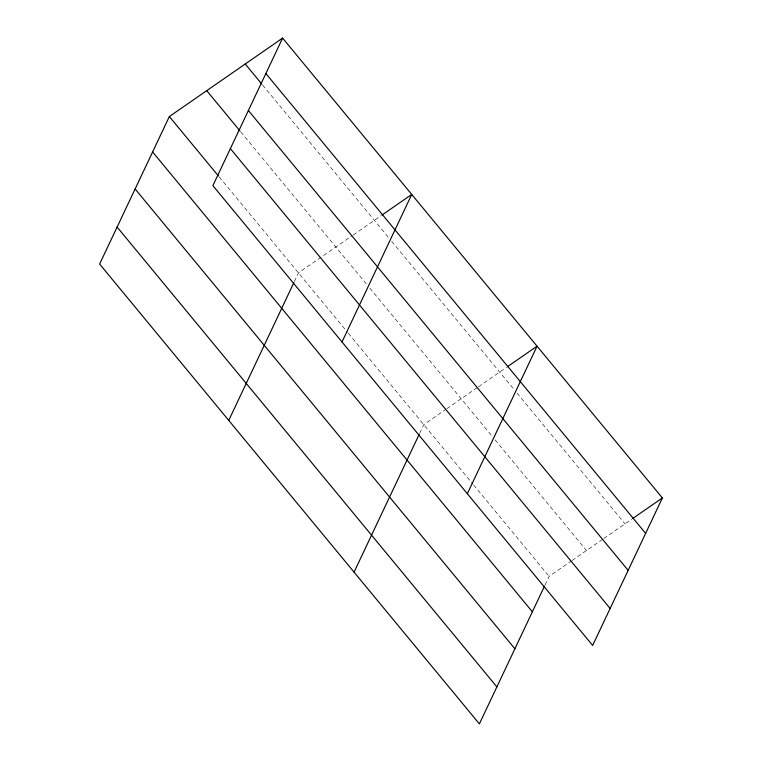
<?xml version="1.0" encoding="UTF-8"?>
<svg xmlns="http://www.w3.org/2000/svg" width="762" height="762" viewBox="0 0 762 762"><rect width="100%" height="100%" fill="white"/><g stroke="black" fill="none" stroke-linecap="round" stroke-linejoin="round"><path stroke-width="0.57" stroke-dasharray="3.81 2.86" d="M294.408 281.483L298.466 272.891L352.215 235.668M419.729 433.226L423.786 424.644L445.837 409.375M545.049 584.978L549.116 576.386L571.157 561.127M353.177 235.001L381.067 215.684M446.789 408.708L477.536 387.42M478.498 386.753L506.387 367.436M572.11 560.461L602.856 539.172M603.818 538.505L631.708 519.189M262.604 85.02L388.706 237.706M391.725 241.364L514.026 389.449M517.046 393.106L625.002 523.837M240.706 131.807L366.798 284.483M369.818 288.141L492.119 436.235M495.138 439.893L586.492 550.507M219.18 176.889L347.539 332.308M348.291 333.223L472.859 484.06M473.621 484.975L549.116 576.386"/><path stroke-width="1.14" d="M282.616 38.1L212.884 185.614L592.655 645.452L662.378 497.948L282.616 38.1L169.345 116.548L99.622 264.052L479.384 723.9L544.544 586.054M228.743 420.405L293.903 282.55M342.005 341.957L411.737 194.443L382.029 215.027M354.063 572.148L419.224 434.302M467.335 493.709L537.058 346.196L507.349 366.77M632.67 518.522L662.378 497.948M265.871 73.514L645.633 533.362M245.24 63.989L261.852 84.106M248.393 110.509L628.155 570.357M206.731 90.659L239.954 130.893M230.372 148.619L610.133 608.467M169.345 116.548L218.427 175.974M152.61 151.962L532.371 611.81M135.122 188.957L514.883 648.795M117.11 227.066L496.872 686.905"/></g></svg>
